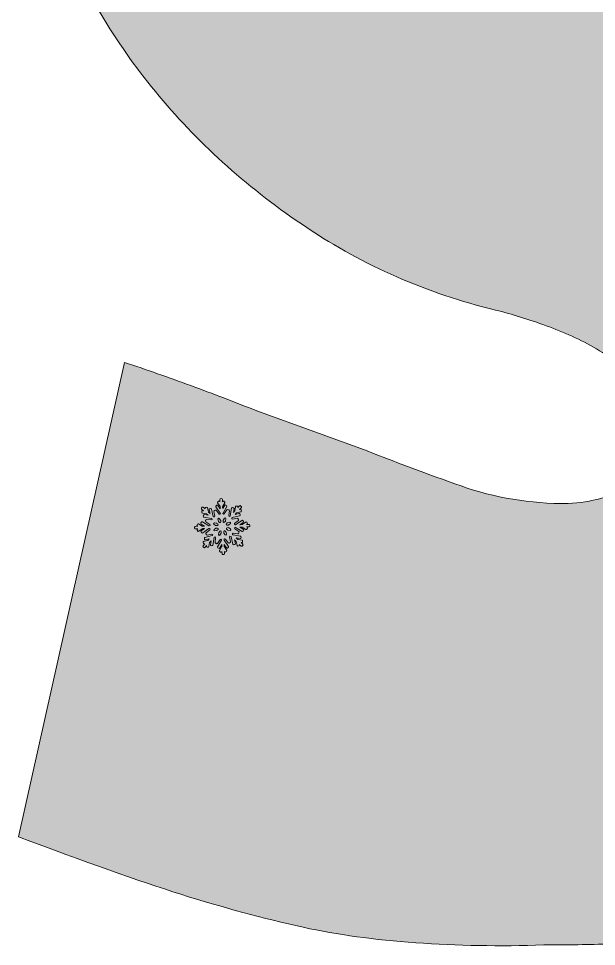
# Model space of a CAD drawing. Header units: millimetres. Extents: x 28 to 188, y -114 to -17.
# Drawn here: x 127.98 to 158.2, y -114.25 to -65.72 of the extents above; entities that cross this region are included whole.
import ezdxf

# ---------------------------------------------------------------- set-up
doc = ezdxf.new("R2010")
doc.units = ezdxf.units.MM
doc.header["$MEASUREMENT"] = 0
doc.layers.add('engraving', color=7, linetype='Continuous')
doc.layers.add('Layer 1', color=7, linetype='Continuous')

msp = doc.modelspace()

# ---------------------------------------------------------------- hatches: boundary and pattern name
at = {"layer": 'Layer 1'}
h = msp.add_hatch(color=2, dxfattribs=at)
h.dxf.hatch_style = 2
edge = h.paths.add_edge_path()
edge.add_spline(control_points=[(186.9, -77.701), (185.937, -75.24), (184.61, -72.989), (182.918, -70.95), (181.225, -68.912), (179.224, -67.123), (176.917, -65.583), (174.609, -64.045), (172.07, -62.853), (169.299, -62.005), (169.299, -62.005), (156.143, -57.736), (156.143, -57.736), (155.295, -57.198), (154.585, -56.466), (154.008, -55.543), (153.432, -54.619), (153.564, -53.736), (154.412, -52.888), (155.488, -52.042), (156.738, -51.503), (158.162, -51.272), (159.586, -51.042), (161.066, -51.004), (162.606, -51.157), (165.298, -51.543), (168.261, -52.158), (171.493, -53.004), (174.724, -53.851), (177.569, -54.774), (180.032, -55.773), (180.34, -50.542), (180.533, -46.638), (180.61, -44.059), (180.686, -41.483), (180.725, -39.559), (180.725, -38.289), (180.725, -37.019), (180.725, -36.078), (180.725, -35.462), (180.725, -34.847), (180.801, -33.885), (180.956, -32.576), (176.802, -31.116), (172.704, -30.134), (168.665, -29.633), (166.954, -29.421), (165.24, -29.272), (163.522, -29.178), (162.804, -28.646), (161.938, -28.303), (160.997, -28.231), (162.502, -27.116), (163.481, -25.332), (163.481, -23.316), (163.481, -19.935), (160.741, -17.195), (157.361, -17.195), (153.98, -17.195), (151.24, -19.935), (151.24, -23.316), (151.24, -25.332), (152.22, -27.116), (153.725, -28.231), (152.55, -28.321), (151.491, -28.831), (150.693, -29.608), (149.341, -29.831), (147.966, -30.125), (146.565, -30.499), (143.409, -31.269), (140.696, -32.403), (138.428, -33.903), (136.158, -35.403), (134.273, -37.135), (132.773, -39.097), (131.273, -41.059), (130.176, -43.194), (129.483, -45.502), (128.791, -47.81), (128.445, -50.196), (128.445, -52.657), (128.445, -55.658), (129.079, -58.659), (130.35, -61.659), (131.618, -64.66), (133.349, -67.45), (135.543, -70.026), (137.736, -72.605), (140.332, -74.874), (143.333, -76.836), (146.333, -78.798), (149.641, -80.202), (153.258, -81.048), (154.104, -81.279), (154.989, -81.568), (155.912, -81.913), (156.835, -82.26), (157.702, -82.683), (158.509, -83.184), (159.317, -83.684), (159.989, -84.299), (160.529, -85.03), (161.066, -85.762), (161.337, -86.587), (161.337, -87.511), (161.182, -88.82), (160.682, -89.723), (159.836, -90.223), (158.989, -90.725), (157.95, -91.013), (156.72, -91.089), (154.719, -91.089), (152.854, -90.782), (151.123, -90.166), (149.392, -89.551), (147.641, -88.896), (145.872, -88.203), (145.872, -88.203), (140.448, -86.242), (140.448, -86.242), (139.293, -85.779), (138.139, -85.337), (136.985, -84.915), (135.831, -84.492), (134.677, -84.088), (133.523, -83.703), (133.523, -83.703), (127.983, -108.516), (127.983, -108.516), (131.446, -109.825), (134.273, -110.824), (136.466, -111.516), (138.659, -112.208), (140.794, -112.786), (142.871, -113.247), (144.64, -113.631), (146.602, -113.899), (148.757, -114.055), (150.91, -114.209), (153.143, -114.247), (155.451, -114.171), (156.68, -114.171), (157.835, -114.15), (158.913, -114.113), (159.989, -114.073), (160.797, -114.015), (161.337, -113.94), (165.261, -113.478), (168.895, -112.497), (172.243, -110.996), (175.59, -109.496), (178.455, -107.534), (180.84, -105.11), (183.224, -102.687), (185.091, -99.842), (186.438, -96.571), (187.783, -93.301), (188.418, -89.628), (188.343, -85.549), (188.343, -82.78), (187.86, -80.164), (186.9, -77.701)], knot_values=[0, 0, 0, 0, 1, 1, 1, 2, 2, 2, 3, 3, 3, 4, 4, 4, 5, 5, 5, 6, 6, 6, 7, 7, 7, 8, 8, 8, 9, 9, 9, 10, 10, 10, 11, 11, 11, 12, 12, 12, 13, 13, 13, 14, 14, 14, 15, 15, 15, 16, 16, 16, 17, 17, 17, 18, 18, 18, 19, 19, 19, 20, 20, 20, 21, 21, 21, 22, 22, 22, 23, 23, 23, 24, 24, 24, 25, 25, 25, 26, 26, 26, 27, 27, 27, 28, 28, 28, 29, 29, 29, 30, 30, 30, 31, 31, 31, 32, 32, 32, 33, 33, 33, 34, 34, 34, 35, 35, 35, 36, 36, 36, 37, 37, 37, 38, 38, 38, 39, 39, 39, 40, 40, 40, 41, 41, 41, 42, 42, 42, 43, 43, 43, 44, 44, 44, 45, 45, 45, 46, 46, 46, 47, 47, 47, 48, 48, 48, 49, 49, 49, 50, 50, 50, 51, 51, 51, 52, 52, 52, 53, 53, 53, 54, 54, 54, 54], degree=3, periodic=1)
edge = h.paths.add_edge_path()
edge.add_spline(control_points=[(153.553, -23.316), (153.553, -21.216), (155.261, -19.508), (157.361, -19.508), (159.46, -19.508), (161.168, -21.216), (161.168, -23.316), (161.168, -25.415), (159.46, -27.123), (157.361, -27.123), (155.261, -27.123), (153.553, -25.415), (153.553, -23.316)], knot_values=[0, 0, 0, 0, 1, 1, 1, 2, 2, 2, 3, 3, 3, 4, 4, 4, 4], degree=3, periodic=1)

# ---------------------------------------------------------------- linework, layer by layer
at = {"layer": 'engraving', "lineweight": 0}
for points, knots in [([(140.076, -92.21), (140.075, -92.188), (140.056, -92.171), (140.034, -92.172), (140.034, -92.172), (139.908, -92.177), (139.908, -92.177), (139.908, -92.177), (139.932, -92.16), (139.932, -92.16), (139.949, -92.148), (139.954, -92.123), (139.941, -92.105), (139.941, -92.105), (139.912, -92.063), (139.912, -92.063), (139.899, -92.045), (139.874, -92.04), (139.856, -92.053), (139.856, -92.053), (139.677, -92.179), (139.677, -92.179), (139.671, -92.184), (139.664, -92.186), (139.656, -92.187), (139.656, -92.187), (139.559, -92.19), (139.559, -92.19), (139.559, -92.19), (139.73, -92.07), (139.73, -92.07), (139.747, -92.058), (139.752, -92.033), (139.739, -92.015), (139.739, -92.015), (139.71, -91.973), (139.71, -91.973), (139.697, -91.955), (139.673, -91.95), (139.654, -91.963), (139.654, -91.963), (139.329, -92.193), (139.329, -92.193), (139.322, -92.197), (139.315, -92.2), (139.307, -92.2), (139.307, -92.2), (139.305, -92.2), (139.305, -92.2), (139.267, -92.202), (139.249, -92.153), (139.279, -92.13), (139.279, -92.13), (139.475, -91.976), (139.475, -91.976), (139.492, -91.962), (139.495, -91.937), (139.482, -91.92), (139.482, -91.92), (139.475, -91.912), (139.475, -91.912), (139.472, -91.907), (139.469, -91.902), (139.468, -91.896), (139.468, -91.896), (139.466, -91.886), (139.466, -91.886), (139.462, -91.864), (139.441, -91.85), (139.419, -91.854), (139.419, -91.854), (139.172, -91.903), (139.172, -91.903), (139.135, -91.911), (139.11, -91.866), (139.135, -91.838), (139.135, -91.838), (139.139, -91.833), (139.139, -91.833), (139.145, -91.828), (139.152, -91.823), (139.159, -91.822), (139.159, -91.822), (139.538, -91.727), (139.538, -91.727), (139.559, -91.721), (139.572, -91.7), (139.566, -91.679), (139.566, -91.679), (139.554, -91.628), (139.554, -91.628), (139.549, -91.607), (139.527, -91.594), (139.506, -91.599), (139.506, -91.599), (139.308, -91.649), (139.308, -91.649), (139.308, -91.649), (139.376, -91.574), (139.376, -91.574), (139.381, -91.568), (139.388, -91.564), (139.396, -91.562), (139.396, -91.562), (139.603, -91.51), (139.603, -91.51), (139.624, -91.505), (139.637, -91.484), (139.632, -91.462), (139.632, -91.462), (139.619, -91.412), (139.619, -91.412), (139.614, -91.391), (139.593, -91.378), (139.571, -91.383), (139.571, -91.383), (139.544, -91.39), (139.544, -91.39), (139.544, -91.39), (139.633, -91.293), (139.633, -91.293), (139.648, -91.276), (139.647, -91.252), (139.631, -91.237), (139.631, -91.237), (139.593, -91.202), (139.593, -91.202), (139.577, -91.186), (139.552, -91.187), (139.537, -91.204), (139.537, -91.204), (139.452, -91.297), (139.452, -91.297), (139.452, -91.297), (139.457, -91.269), (139.457, -91.269), (139.46, -91.248), (139.446, -91.227), (139.425, -91.223), (139.425, -91.223), (139.374, -91.214), (139.374, -91.214), (139.353, -91.21), (139.332, -91.225), (139.328, -91.246), (139.328, -91.246), (139.29, -91.465), (139.29, -91.465), (139.289, -91.472), (139.286, -91.479), (139.28, -91.485), (139.28, -91.485), (139.215, -91.556), (139.215, -91.556), (139.215, -91.556), (139.251, -91.35), (139.251, -91.35), (139.255, -91.328), (139.241, -91.308), (139.219, -91.304), (139.219, -91.304), (139.169, -91.295), (139.169, -91.295), (139.147, -91.291), (139.127, -91.305), (139.123, -91.327), (139.123, -91.327), (139.054, -91.724), (139.054, -91.724), (139.052, -91.731), (139.049, -91.738), (139.044, -91.744), (139.044, -91.744), (139.044, -91.744), (139.044, -91.744), (139.018, -91.772), (138.971, -91.751), (138.975, -91.712), (138.975, -91.712), (139.005, -91.465), (139.005, -91.465), (139.008, -91.443), (138.993, -91.423), (138.971, -91.421), (138.971, -91.421), (138.961, -91.42), (138.961, -91.42), (138.955, -91.419), (138.949, -91.417), (138.944, -91.413), (138.944, -91.413), (138.936, -91.408), (138.936, -91.408), (138.918, -91.395), (138.893, -91.4), (138.881, -91.419), (138.881, -91.419), (138.742, -91.628), (138.742, -91.628), (138.721, -91.66), (138.671, -91.647), (138.67, -91.608), (138.67, -91.608), (138.669, -91.604), (138.669, -91.604), (138.669, -91.596), (138.671, -91.588), (138.675, -91.582), (138.675, -91.582), (138.876, -91.243), (138.876, -91.243), (138.887, -91.224), (138.881, -91.2), (138.862, -91.189), (138.862, -91.189), (138.819, -91.162), (138.819, -91.162), (138.8, -91.151), (138.775, -91.157), (138.764, -91.176), (138.764, -91.176), (138.659, -91.352), (138.659, -91.352), (138.659, -91.352), (138.655, -91.251), (138.655, -91.251), (138.655, -91.243), (138.657, -91.235), (138.661, -91.229), (138.661, -91.229), (138.771, -91.043), (138.771, -91.043), (138.782, -91.024), (138.776, -91), (138.757, -90.989), (138.757, -90.989), (138.714, -90.962), (138.714, -90.962), (138.695, -90.951), (138.67, -90.957), (138.659, -90.976), (138.659, -90.976), (138.645, -90.999), (138.645, -90.999), (138.645, -90.999), (138.64, -90.868), (138.64, -90.868), (138.639, -90.846), (138.62, -90.829), (138.598, -90.829), (138.598, -90.829), (138.548, -90.831), (138.548, -90.831), (138.526, -90.832), (138.508, -90.851), (138.509, -90.873), (138.509, -90.873), (138.515, -91), (138.515, -91), (138.515, -91), (138.499, -90.977), (138.499, -90.977), (138.487, -90.959), (138.462, -90.955), (138.444, -90.967), (138.444, -90.967), (138.402, -90.997), (138.402, -90.997), (138.384, -91.01), (138.38, -91.034), (138.392, -91.052), (138.392, -91.052), (138.518, -91.234), (138.518, -91.234), (138.522, -91.24), (138.525, -91.248), (138.525, -91.255), (138.525, -91.255), (138.529, -91.353), (138.529, -91.353), (138.529, -91.353), (138.41, -91.181), (138.41, -91.181), (138.398, -91.163), (138.373, -91.159), (138.355, -91.172), (138.355, -91.172), (138.313, -91.201), (138.313, -91.201), (138.295, -91.214), (138.291, -91.238), (138.303, -91.256), (138.303, -91.256), (138.532, -91.587), (138.532, -91.587), (138.536, -91.593), (138.539, -91.601), (138.539, -91.608), (138.539, -91.608), (138.539, -91.609), (138.539, -91.609), (138.541, -91.647), (138.492, -91.665), (138.468, -91.635), (138.468, -91.635), (138.318, -91.439), (138.318, -91.439), (138.304, -91.422), (138.279, -91.419), (138.262, -91.432), (138.262, -91.432), (138.254, -91.438), (138.254, -91.438), (138.249, -91.442), (138.244, -91.445), (138.237, -91.446), (138.237, -91.446), (138.228, -91.448), (138.228, -91.448), (138.207, -91.452), (138.193, -91.473), (138.197, -91.494), (138.197, -91.494), (138.246, -91.743), (138.246, -91.743), (138.253, -91.781), (138.208, -91.806), (138.18, -91.78), (138.18, -91.78), (138.178, -91.778), (138.178, -91.778), (138.172, -91.772), (138.168, -91.766), (138.166, -91.758), (138.166, -91.758), (138.071, -91.374), (138.071, -91.374), (138.066, -91.353), (138.044, -91.34), (138.023, -91.345), (138.023, -91.345), (137.974, -91.358), (137.974, -91.358), (137.952, -91.363), (137.939, -91.385), (137.945, -91.406), (137.945, -91.406), (137.994, -91.606), (137.994, -91.606), (137.994, -91.606), (137.921, -91.538), (137.921, -91.538), (137.915, -91.532), (137.911, -91.526), (137.909, -91.518), (137.909, -91.518), (137.857, -91.308), (137.857, -91.308), (137.852, -91.286), (137.83, -91.273), (137.809, -91.279), (137.809, -91.279), (137.76, -91.291), (137.76, -91.291), (137.739, -91.296), (137.726, -91.318), (137.731, -91.339), (137.731, -91.339), (137.738, -91.366), (137.738, -91.366), (137.738, -91.366), (137.642, -91.277), (137.642, -91.277), (137.626, -91.262), (137.601, -91.263), (137.586, -91.279), (137.586, -91.279), (137.551, -91.317), (137.551, -91.317), (137.537, -91.333), (137.538, -91.358), (137.553, -91.373), (137.553, -91.373), (137.647, -91.46), (137.647, -91.46), (137.647, -91.46), (137.619, -91.455), (137.619, -91.455), (137.598, -91.451), (137.577, -91.466), (137.573, -91.488), (137.573, -91.488), (137.564, -91.539), (137.564, -91.539), (137.561, -91.56), (137.575, -91.581), (137.596, -91.584), (137.596, -91.584), (137.812, -91.624), (137.812, -91.624), (137.819, -91.625), (137.826, -91.628), (137.832, -91.634), (137.832, -91.634), (137.903, -91.7), (137.903, -91.7), (137.903, -91.7), (137.699, -91.663), (137.699, -91.663), (137.678, -91.66), (137.657, -91.674), (137.653, -91.696), (137.653, -91.696), (137.644, -91.747), (137.644, -91.747), (137.641, -91.768), (137.655, -91.789), (137.676, -91.793), (137.676, -91.793), (138.069, -91.864), (138.069, -91.864), (138.076, -91.865), (138.083, -91.868), (138.089, -91.874), (138.089, -91.874), (138.091, -91.875), (138.091, -91.875), (138.119, -91.902), (138.097, -91.949), (138.058, -91.944), (138.058, -91.944), (137.814, -91.913), (137.814, -91.913), (137.792, -91.91), (137.772, -91.925), (137.77, -91.947), (137.77, -91.947), (137.769, -91.957), (137.769, -91.957), (137.768, -91.963), (137.766, -91.969), (137.762, -91.974), (137.762, -91.974), (137.757, -91.983), (137.757, -91.983), (137.745, -92.001), (137.749, -92.025), (137.767, -92.037), (137.767, -92.037), (137.978, -92.18), (137.978, -92.18), (138.01, -92.202), (137.995, -92.251), (137.957, -92.253), (137.957, -92.253), (137.952, -92.253), (137.952, -92.253), (137.944, -92.253), (137.937, -92.251), (137.93, -92.247), (137.93, -92.247), (137.595, -92.043), (137.595, -92.043), (137.577, -92.032), (137.552, -92.038), (137.541, -92.057), (137.541, -92.057), (137.514, -92.101), (137.514, -92.101), (137.503, -92.12), (137.509, -92.144), (137.528, -92.155), (137.528, -92.155), (137.704, -92.262), (137.704, -92.262), (137.704, -92.262), (137.604, -92.266), (137.604, -92.266), (137.596, -92.267), (137.588, -92.265), (137.581, -92.261), (137.581, -92.261), (137.398, -92.149), (137.398, -92.149), (137.379, -92.137), (137.354, -92.144), (137.343, -92.163), (137.343, -92.163), (137.317, -92.207), (137.317, -92.207), (137.306, -92.226), (137.312, -92.25), (137.33, -92.261), (137.33, -92.261), (137.355, -92.276), (137.355, -92.276), (137.355, -92.276), (137.225, -92.281), (137.225, -92.281), (137.203, -92.282), (137.186, -92.3), (137.186, -92.322), (137.186, -92.322), (137.189, -92.374), (137.189, -92.374), (137.189, -92.396), (137.208, -92.413), (137.23, -92.412), (137.23, -92.412), (137.356, -92.407), (137.356, -92.407), (137.356, -92.407), (137.333, -92.424), (137.333, -92.424), (137.315, -92.436), (137.31, -92.461), (137.323, -92.479), (137.323, -92.479), (137.352, -92.521), (137.352, -92.521), (137.365, -92.54), (137.39, -92.544), (137.408, -92.531), (137.408, -92.531), (137.587, -92.405), (137.587, -92.405), (137.593, -92.4), (137.6, -92.398), (137.608, -92.398), (137.608, -92.398), (137.705, -92.394), (137.705, -92.394), (137.705, -92.394), (137.534, -92.514), (137.534, -92.514), (137.517, -92.527), (137.512, -92.551), (137.525, -92.569), (137.525, -92.569), (137.554, -92.612), (137.554, -92.612), (137.567, -92.63), (137.592, -92.634), (137.61, -92.621), (137.61, -92.621), (137.936, -92.391), (137.936, -92.391), (137.942, -92.387), (137.949, -92.384), (137.957, -92.384), (137.957, -92.384), (137.959, -92.384), (137.959, -92.384), (137.997, -92.382), (138.015, -92.431), (137.985, -92.455), (137.985, -92.455), (137.789, -92.609), (137.789, -92.609), (137.772, -92.622), (137.769, -92.647), (137.783, -92.664), (137.783, -92.664), (137.789, -92.672), (137.789, -92.672), (137.793, -92.677), (137.795, -92.683), (137.796, -92.689), (137.796, -92.689), (137.798, -92.699), (137.798, -92.699), (137.802, -92.72), (137.823, -92.734), (137.845, -92.73), (137.845, -92.73), (138.092, -92.681), (138.092, -92.681), (138.129, -92.673), (138.155, -92.718), (138.129, -92.746), (138.129, -92.746), (138.125, -92.751), (138.125, -92.751), (138.119, -92.757), (138.113, -92.761), (138.105, -92.763), (138.105, -92.763), (137.727, -92.858), (137.727, -92.858), (137.705, -92.863), (137.692, -92.884), (137.698, -92.906), (137.698, -92.906), (137.71, -92.956), (137.71, -92.956), (137.715, -92.977), (137.737, -92.99), (137.758, -92.985), (137.758, -92.985), (137.956, -92.935), (137.956, -92.935), (137.956, -92.935), (137.888, -93.01), (137.888, -93.01), (137.883, -93.016), (137.876, -93.02), (137.869, -93.022), (137.869, -93.022), (137.661, -93.074), (137.661, -93.074), (137.64, -93.079), (137.627, -93.101), (137.632, -93.122), (137.632, -93.122), (137.645, -93.172), (137.645, -93.172), (137.65, -93.194), (137.672, -93.207), (137.693, -93.201), (137.693, -93.201), (137.72, -93.194), (137.72, -93.194), (137.72, -93.194), (137.631, -93.292), (137.631, -93.292), (137.616, -93.308), (137.617, -93.333), (137.633, -93.348), (137.633, -93.348), (137.671, -93.383), (137.671, -93.383), (137.687, -93.398), (137.712, -93.397), (137.727, -93.38), (137.727, -93.38), (137.812, -93.287), (137.812, -93.287), (137.812, -93.287), (137.807, -93.315), (137.807, -93.315), (137.804, -93.337), (137.818, -93.357), (137.839, -93.361), (137.839, -93.361), (137.89, -93.37), (137.89, -93.37), (137.911, -93.374), (137.932, -93.36), (137.936, -93.338), (137.936, -93.338), (137.974, -93.12), (137.974, -93.12), (137.975, -93.112), (137.979, -93.105), (137.984, -93.1), (137.984, -93.1), (138.049, -93.028), (138.049, -93.028), (138.049, -93.028), (138.013, -93.235), (138.013, -93.235), (138.009, -93.256), (138.023, -93.277), (138.045, -93.281), (138.045, -93.281), (138.095, -93.29), (138.095, -93.29), (138.117, -93.294), (138.137, -93.279), (138.141, -93.257), (138.141, -93.257), (138.21, -92.86), (138.21, -92.86), (138.212, -92.853), (138.215, -92.846), (138.22, -92.841), (138.22, -92.841), (138.22, -92.841), (138.22, -92.841), (138.246, -92.812), (138.294, -92.834), (138.289, -92.872), (138.289, -92.872), (138.259, -93.119), (138.259, -93.119), (138.256, -93.141), (138.272, -93.161), (138.293, -93.164), (138.293, -93.164), (138.303, -93.165), (138.303, -93.165), (138.309, -93.166), (138.315, -93.168), (138.32, -93.171), (138.32, -93.171), (138.328, -93.177), (138.328, -93.177), (138.346, -93.189), (138.371, -93.184), (138.383, -93.166), (138.383, -93.166), (138.522, -92.956), (138.522, -92.956), (138.543, -92.924), (138.593, -92.938), (138.594, -92.976), (138.594, -92.976), (138.595, -92.981), (138.595, -92.981), (138.595, -92.988), (138.593, -92.996), (138.589, -93.003), (138.589, -93.003), (138.388, -93.341), (138.388, -93.341), (138.377, -93.36), (138.383, -93.384), (138.402, -93.395), (138.402, -93.395), (138.446, -93.422), (138.446, -93.422), (138.464, -93.434), (138.489, -93.427), (138.5, -93.408), (138.5, -93.408), (138.605, -93.232), (138.605, -93.232), (138.605, -93.232), (138.609, -93.334), (138.609, -93.334), (138.609, -93.341), (138.607, -93.349), (138.603, -93.355), (138.603, -93.355), (138.493, -93.541), (138.493, -93.541), (138.482, -93.56), (138.488, -93.584), (138.507, -93.596), (138.507, -93.596), (138.55, -93.622), (138.55, -93.622), (138.569, -93.634), (138.594, -93.628), (138.605, -93.608), (138.605, -93.608), (138.619, -93.585), (138.619, -93.585), (138.619, -93.585), (138.624, -93.717), (138.624, -93.717), (138.625, -93.739), (138.644, -93.756), (138.666, -93.755), (138.666, -93.755), (138.717, -93.753), (138.717, -93.753), (138.739, -93.752), (138.756, -93.734), (138.755, -93.712), (138.755, -93.712), (138.75, -93.585), (138.75, -93.585), (138.75, -93.585), (138.765, -93.607), (138.765, -93.607), (138.778, -93.625), (138.803, -93.63), (138.821, -93.617), (138.821, -93.617), (138.862, -93.587), (138.862, -93.587), (138.88, -93.575), (138.885, -93.55), (138.872, -93.532), (138.872, -93.532), (138.746, -93.35), (138.746, -93.35), (138.742, -93.344), (138.74, -93.337), (138.739, -93.329), (138.739, -93.329), (138.735, -93.232), (138.735, -93.232), (138.735, -93.232), (138.854, -93.403), (138.854, -93.403), (138.866, -93.421), (138.891, -93.426), (138.909, -93.413), (138.909, -93.413), (138.951, -93.383), (138.951, -93.383), (138.969, -93.371), (138.973, -93.346), (138.961, -93.328), (138.961, -93.328), (138.732, -92.997), (138.732, -92.997), (138.728, -92.991), (138.725, -92.984), (138.725, -92.976), (138.725, -92.976), (138.725, -92.976), (138.725, -92.976), (138.723, -92.937), (138.772, -92.919), (138.796, -92.95), (138.796, -92.95), (138.946, -93.145), (138.946, -93.145), (138.96, -93.163), (138.985, -93.166), (139.002, -93.152), (139.002, -93.152), (139.01, -93.146), (139.01, -93.146), (139.015, -93.142), (139.021, -93.14), (139.027, -93.139), (139.027, -93.139), (139.036, -93.137), (139.036, -93.137), (139.058, -93.132), (139.071, -93.112), (139.067, -93.09), (139.067, -93.09), (139.018, -92.841), (139.018, -92.841), (139.011, -92.803), (139.056, -92.778), (139.084, -92.804), (139.084, -92.804), (139.087, -92.807), (139.087, -92.807), (139.092, -92.812), (139.096, -92.819), (139.098, -92.826), (139.098, -92.826), (139.193, -93.21), (139.193, -93.21), (139.198, -93.231), (139.22, -93.244), (139.241, -93.239), (139.241, -93.239), (139.291, -93.226), (139.291, -93.226), (139.312, -93.221), (139.325, -93.2), (139.319, -93.178), (139.319, -93.178), (139.27, -92.978), (139.27, -92.978), (139.27, -92.978), (139.343, -93.047), (139.343, -93.047), (139.349, -93.052), (139.353, -93.059), (139.355, -93.066), (139.355, -93.066), (139.407, -93.277), (139.407, -93.277), (139.412, -93.298), (139.434, -93.311), (139.455, -93.306), (139.455, -93.306), (139.504, -93.293), (139.504, -93.293), (139.526, -93.288), (139.539, -93.266), (139.533, -93.245), (139.533, -93.245), (139.527, -93.218), (139.527, -93.218), (139.527, -93.218), (139.622, -93.307), (139.622, -93.307), (139.638, -93.322), (139.663, -93.321), (139.678, -93.305), (139.678, -93.305), (139.713, -93.267), (139.713, -93.267), (139.728, -93.251), (139.727, -93.226), (139.711, -93.211), (139.711, -93.211), (139.617, -93.124), (139.617, -93.124), (139.617, -93.124), (139.645, -93.129), (139.645, -93.129), (139.666, -93.133), (139.687, -93.118), (139.691, -93.097), (139.691, -93.097), (139.7, -93.046), (139.7, -93.046), (139.703, -93.024), (139.689, -93.004), (139.668, -93), (139.668, -93), (139.452, -92.961), (139.452, -92.961), (139.445, -92.959), (139.438, -92.956), (139.432, -92.951), (139.432, -92.951), (139.361, -92.884), (139.361, -92.884), (139.361, -92.884), (139.565, -92.921), (139.565, -92.921), (139.586, -92.925), (139.607, -92.91), (139.611, -92.889), (139.611, -92.889), (139.62, -92.838), (139.62, -92.838), (139.623, -92.816), (139.609, -92.796), (139.588, -92.792), (139.588, -92.792), (139.195, -92.721), (139.195, -92.721), (139.188, -92.719), (139.181, -92.716), (139.175, -92.711), (139.175, -92.711), (139.174, -92.709), (139.174, -92.709), (139.145, -92.683), (139.167, -92.636), (139.206, -92.641), (139.206, -92.641), (139.45, -92.672), (139.45, -92.672), (139.472, -92.674), (139.492, -92.659), (139.494, -92.637), (139.494, -92.637), (139.496, -92.627), (139.496, -92.627), (139.496, -92.621), (139.499, -92.615), (139.502, -92.61), (139.502, -92.61), (139.508, -92.602), (139.508, -92.602), (139.519, -92.583), (139.515, -92.559), (139.497, -92.547), (139.497, -92.547), (139.286, -92.404), (139.286, -92.404), (139.255, -92.383), (139.269, -92.333), (139.307, -92.332), (139.307, -92.332), (139.312, -92.331), (139.312, -92.331), (139.32, -92.331), (139.327, -92.333), (139.334, -92.337), (139.334, -92.337), (139.669, -92.541), (139.669, -92.541), (139.688, -92.553), (139.712, -92.546), (139.723, -92.527), (139.723, -92.527), (139.75, -92.483), (139.75, -92.483), (139.761, -92.464), (139.755, -92.44), (139.736, -92.429), (139.736, -92.429), (139.56, -92.322), (139.56, -92.322), (139.56, -92.322), (139.661, -92.318), (139.661, -92.318), (139.668, -92.318), (139.676, -92.32), (139.683, -92.324), (139.683, -92.324), (139.866, -92.435), (139.866, -92.435), (139.885, -92.447), (139.91, -92.441), (139.921, -92.422), (139.921, -92.422), (139.947, -92.377), (139.947, -92.377), (139.958, -92.359), (139.952, -92.335), (139.934, -92.323), (139.934, -92.323), (139.909, -92.308), (139.909, -92.308), (139.909, -92.308), (140.04, -92.303), (140.04, -92.303), (140.062, -92.302), (140.079, -92.284), (140.078, -92.262), (140.078, -92.262), (140.076, -92.21), (140.076, -92.21)], [0, 0, 0, 0, 1, 1, 1, 2, 2, 2, 3, 3, 3, 4, 4, 4, 5, 5, 5, 6, 6, 6, 7, 7, 7, 8, 8, 8, 9, 9, 9, 10, 10, 10, 11, 11, 11, 12, 12, 12, 13, 13, 13, 14, 14, 14, 15, 15, 15, 16, 16, 16, 17, 17, 17, 18, 18, 18, 19, 19, 19, 20, 20, 20, 21, 21, 21, 22, 22, 22, 23, 23, 23, 24, 24, 24, 25, 25, 25, 26, 26, 26, 27, 27, 27, 28, 28, 28, 29, 29, 29, 30, 30, 30, 31, 31, 31, 32, 32, 32, 33, 33, 33, 34, 34, 34, 35, 35, 35, 36, 36, 36, 37, 37, 37, 38, 38, 38, 39, 39, 39, 40, 40, 40, 41, 41, 41, 42, 42, 42, 43, 43, 43, 44, 44, 44, 45, 45, 45, 46, 46, 46, 47, 47, 47, 48, 48, 48, 49, 49, 49, 50, 50, 50, 51, 51, 51, 52, 52, 52, 53, 53, 53, 54, 54, 54, 55, 55, 55, 56, 56, 56, 57, 57, 57, 58, 58, 58, 59, 59, 59, 60, 60, 60, 61, 61, 61, 62, 62, 62, 63, 63, 63, 64, 64, 64, 65, 65, 65, 66, 66, 66, 67, 67, 67, 68, 68, 68, 69, 69, 69, 70, 70, 70, 71, 71, 71, 72, 72, 72, 73, 73, 73, 74, 74, 74, 75, 75, 75, 76, 76, 76, 77, 77, 77, 78, 78, 78, 79, 79, 79, 80, 80, 80, 81, 81, 81, 82, 82, 82, 83, 83, 83, 84, 84, 84, 85, 85, 85, 86, 86, 86, 87, 87, 87, 88, 88, 88, 89, 89, 89, 90, 90, 90, 91, 91, 91, 92, 92, 92, 93, 93, 93, 94, 94, 94, 95, 95, 95, 96, 96, 96, 97, 97, 97, 98, 98, 98, 99, 99, 99, 100, 100, 100, 101, 101, 101, 102, 102, 102, 103, 103, 103, 104, 104, 104, 105, 105, 105, 106, 106, 106, 107, 107, 107, 108, 108, 108, 109, 109, 109, 110, 110, 110, 111, 111, 111, 112, 112, 112, 113, 113, 113, 114, 114, 114, 115, 115, 115, 116, 116, 116, 117, 117, 117, 118, 118, 118, 119, 119, 119, 120, 120, 120, 121, 121, 121, 122, 122, 122, 123, 123, 123, 124, 124, 124, 125, 125, 125, 126, 126, 126, 127, 127, 127, 128, 128, 128, 129, 129, 129, 130, 130, 130, 131, 131, 131, 132, 132, 132, 133, 133, 133, 134, 134, 134, 135, 135, 135, 136, 136, 136, 137, 137, 137, 138, 138, 138, 139, 139, 139, 140, 140, 140, 141, 141, 141, 142, 142, 142, 143, 143, 143, 144, 144, 144, 145, 145, 145, 146, 146, 146, 147, 147, 147, 148, 148, 148, 149, 149, 149, 150, 150, 150, 151, 151, 151, 152, 152, 152, 153, 153, 153, 154, 154, 154, 155, 155, 155, 156, 156, 156, 157, 157, 157, 158, 158, 158, 159, 159, 159, 160, 160, 160, 161, 161, 161, 162, 162, 162, 163, 163, 163, 164, 164, 164, 165, 165, 165, 166, 166, 166, 167, 167, 167, 168, 168, 168, 169, 169, 169, 170, 170, 170, 171, 171, 171, 172, 172, 172, 173, 173, 173, 174, 174, 174, 175, 175, 175, 176, 176, 176, 177, 177, 177, 178, 178, 178, 179, 179, 179, 180, 180, 180, 181, 181, 181, 182, 182, 182, 183, 183, 183, 184, 184, 184, 185, 185, 185, 186, 186, 186, 187, 187, 187, 188, 188, 188, 189, 189, 189, 190, 190, 190, 191, 191, 191, 192, 192, 192, 193, 193, 193, 194, 194, 194, 195, 195, 195, 196, 196, 196, 197, 197, 197, 198, 198, 198, 199, 199, 199, 200, 200, 200, 201, 201, 201, 202, 202, 202, 203, 203, 203, 204, 204, 204, 205, 205, 205, 206, 206, 206, 207, 207, 207, 208, 208, 208, 209, 209, 209, 210, 210, 210, 211, 211, 211, 212, 212, 212, 213, 213, 213, 214, 214, 214, 215, 215, 215, 216, 216, 216, 217, 217, 217, 218, 218, 218, 219, 219, 219, 220, 220, 220, 221, 221, 221, 222, 222, 222, 223, 223, 223, 224, 224, 224, 225, 225, 225, 226, 226, 226, 227, 227, 227, 228, 228, 228, 229, 229, 229, 230, 230, 230, 231, 231, 231, 232, 232, 232, 233, 233, 233, 234, 234, 234, 235, 235, 235, 236, 236, 236, 237, 237, 237, 238, 238, 238, 239, 239, 239, 240, 240, 240, 241, 241, 241, 242, 242, 242, 243, 243, 243, 244, 244, 244, 245, 245, 245, 246, 246, 246, 247, 247, 247, 248, 248, 248, 249, 249, 249, 250, 250, 250, 251, 251, 251, 252, 252, 252, 253, 253, 253, 254, 254, 254, 255, 255, 255, 256, 256, 256, 257, 257, 257, 258, 258, 258, 259, 259, 259, 260, 260, 260, 261, 261, 261, 262, 262, 262, 263, 263, 263, 264, 264, 264, 265, 265, 265, 266, 266, 266, 267, 267, 267, 268, 268, 268, 269, 269, 269, 270, 270, 270, 271, 271, 271, 272, 272, 272, 273, 273, 273, 274, 274, 274, 275, 275, 275, 276, 276, 276, 277, 277, 277, 278, 278, 278, 279, 279, 279, 280, 280, 280, 281, 281, 281, 282, 282, 282, 283, 283, 283, 284, 284, 284, 285, 285, 285, 286, 286, 286, 287, 287, 287, 288, 288, 288, 289, 289, 289, 290, 290, 290, 291, 291, 291, 292, 292, 292, 293, 293, 293, 294, 294, 294, 295, 295, 295, 296, 296, 296, 297, 297, 297, 298, 298, 298, 299, 299, 299, 300, 300, 300, 301, 301, 301, 302, 302, 302, 303, 303, 303, 304, 304, 304, 305, 305, 305, 306, 306, 306, 307, 307, 307, 308, 308, 308, 309, 309, 309, 310, 310, 310, 311, 311, 311, 312, 312, 312, 313, 313, 313, 314, 314, 314, 315, 315, 315, 316, 316, 316, 317, 317, 317, 318, 318, 318, 319, 319, 319, 320, 320, 320, 321, 321, 321, 322, 322, 322, 323, 323, 323, 324, 324, 324, 325, 325, 325, 326, 326, 326, 327, 327, 327, 328, 328, 328, 329, 329, 329, 330, 330, 330, 331, 331, 331, 332, 332, 332, 333, 333, 333, 334, 334, 334, 335, 335, 335, 336, 336, 336, 336]), ([(138.288, -92.232), (138.288, -92.232), (138.195, -92.169), (138.195, -92.169), (138.16, -92.146), (138.18, -92.091), (138.222, -92.097), (138.222, -92.097), (138.331, -92.111), (138.331, -92.111), (138.34, -92.112), (138.347, -92.115), (138.353, -92.121), (138.353, -92.121), (138.403, -92.168), (138.403, -92.168), (138.429, -92.192), (138.413, -92.235), (138.378, -92.236), (138.378, -92.236), (138.312, -92.239), (138.312, -92.239), (138.303, -92.239), (138.295, -92.237), (138.288, -92.232)], [0, 0, 0, 0, 1, 1, 1, 2, 2, 2, 3, 3, 3, 4, 4, 4, 5, 5, 5, 6, 6, 6, 7, 7, 7, 8, 8, 8, 8]), ([(138.479, -91.863), (138.479, -91.863), (138.546, -91.949), (138.546, -91.949), (138.551, -91.956), (138.554, -91.964), (138.554, -91.972), (138.554, -91.972), (138.557, -92.039), (138.557, -92.039), (138.558, -92.075), (138.516, -92.094), (138.49, -92.07), (138.49, -92.07), (138.442, -92.025), (138.442, -92.025), (138.436, -92.019), (138.432, -92.012), (138.43, -92.004), (138.43, -92.004), (138.409, -91.895), (138.409, -91.895), (138.401, -91.854), (138.454, -91.83), (138.479, -91.863)], [0, 0, 0, 0, 1, 1, 1, 2, 2, 2, 3, 3, 3, 4, 4, 4, 5, 5, 5, 6, 6, 6, 7, 7, 7, 8, 8, 8, 8]), ([(138.687, -92.034), (138.687, -92.034), (138.684, -91.967), (138.684, -91.967), (138.684, -91.959), (138.686, -91.951), (138.691, -91.944), (138.691, -91.944), (138.751, -91.852), (138.751, -91.852), (138.774, -91.817), (138.829, -91.837), (138.824, -91.879), (138.824, -91.879), (138.81, -91.989), (138.81, -91.989), (138.809, -91.997), (138.806, -92.005), (138.8, -92.011), (138.8, -92.011), (138.756, -92.059), (138.756, -92.059), (138.732, -92.086), (138.688, -92.07), (138.687, -92.034)], [0, 0, 0, 0, 1, 1, 1, 2, 2, 2, 3, 3, 3, 4, 4, 4, 5, 5, 5, 6, 6, 6, 7, 7, 7, 8, 8, 8, 8]), ([(138.85, -92.15), (138.85, -92.15), (138.896, -92.1), (138.896, -92.1), (138.901, -92.094), (138.909, -92.09), (138.917, -92.088), (138.917, -92.088), (139.026, -92.066), (139.026, -92.066), (139.067, -92.058), (139.091, -92.111), (139.059, -92.136), (139.059, -92.136), (138.971, -92.206), (138.971, -92.206), (138.964, -92.211), (138.956, -92.214), (138.948, -92.214), (138.948, -92.214), (138.881, -92.217), (138.881, -92.217), (138.846, -92.218), (138.826, -92.176), (138.85, -92.15)], [0, 0, 0, 0, 1, 1, 1, 2, 2, 2, 3, 3, 3, 4, 4, 4, 5, 5, 5, 6, 6, 6, 7, 7, 7, 8, 8, 8, 8]), ([(138.414, -92.434), (138.414, -92.434), (138.368, -92.484), (138.368, -92.484), (138.363, -92.49), (138.355, -92.494), (138.347, -92.496), (138.347, -92.496), (138.238, -92.518), (138.238, -92.518), (138.197, -92.526), (138.173, -92.474), (138.205, -92.448), (138.205, -92.448), (138.293, -92.379), (138.293, -92.379), (138.3, -92.373), (138.308, -92.37), (138.316, -92.37), (138.316, -92.37), (138.383, -92.367), (138.383, -92.367), (138.418, -92.366), (138.438, -92.408), (138.414, -92.434)], [0, 0, 0, 0, 1, 1, 1, 2, 2, 2, 3, 3, 3, 4, 4, 4, 5, 5, 5, 6, 6, 6, 7, 7, 7, 8, 8, 8, 8]), ([(138.577, -92.55), (138.577, -92.55), (138.58, -92.617), (138.58, -92.617), (138.58, -92.625), (138.578, -92.634), (138.573, -92.641), (138.573, -92.641), (138.513, -92.732), (138.513, -92.732), (138.49, -92.767), (138.435, -92.747), (138.44, -92.705), (138.44, -92.705), (138.454, -92.595), (138.454, -92.595), (138.455, -92.587), (138.458, -92.58), (138.464, -92.573), (138.464, -92.573), (138.508, -92.525), (138.508, -92.525), (138.532, -92.499), (138.576, -92.515), (138.577, -92.55)], [0, 0, 0, 0, 1, 1, 1, 2, 2, 2, 3, 3, 3, 4, 4, 4, 5, 5, 5, 6, 6, 6, 7, 7, 7, 8, 8, 8, 8]), ([(138.785, -92.721), (138.785, -92.721), (138.718, -92.635), (138.718, -92.635), (138.713, -92.628), (138.711, -92.621), (138.71, -92.612), (138.71, -92.612), (138.708, -92.545), (138.708, -92.545), (138.706, -92.51), (138.748, -92.49), (138.774, -92.515), (138.774, -92.515), (138.822, -92.559), (138.822, -92.559), (138.828, -92.565), (138.832, -92.572), (138.834, -92.581), (138.834, -92.581), (138.855, -92.69), (138.855, -92.69), (138.864, -92.731), (138.811, -92.755), (138.785, -92.721)], [0, 0, 0, 0, 1, 1, 1, 2, 2, 2, 3, 3, 3, 4, 4, 4, 5, 5, 5, 6, 6, 6, 7, 7, 7, 8, 8, 8, 8]), ([(138.976, -92.352), (138.976, -92.352), (139.069, -92.415), (139.069, -92.415), (139.104, -92.439), (139.084, -92.493), (139.042, -92.488), (139.042, -92.488), (138.933, -92.474), (138.933, -92.474), (138.925, -92.473), (138.917, -92.469), (138.911, -92.463), (138.911, -92.463), (138.861, -92.417), (138.861, -92.417), (138.835, -92.392), (138.851, -92.349), (138.886, -92.348), (138.886, -92.348), (138.952, -92.345), (138.952, -92.345), (138.961, -92.345), (138.969, -92.347), (138.976, -92.352)], [0, 0, 0, 0, 1, 1, 1, 2, 2, 2, 3, 3, 3, 4, 4, 4, 5, 5, 5, 6, 6, 6, 7, 7, 7, 8, 8, 8, 8])]:
    msp.add_open_spline(points, degree=3, knots=knots, dxfattribs=at)
at = {"layer": 'Layer 1', "lineweight": 0}
msp.add_open_spline([(186.9, -77.701), (185.937, -75.24), (184.61, -72.989), (182.918, -70.95), (181.225, -68.912), (179.224, -67.123), (176.917, -65.583), (174.609, -64.045), (172.07, -62.853), (169.299, -62.005), (169.299, -62.005), (156.143, -57.736), (156.143, -57.736), (155.295, -57.198), (154.585, -56.466), (154.008, -55.543), (153.432, -54.619), (153.564, -53.736), (154.412, -52.888), (155.488, -52.042), (156.738, -51.503), (158.162, -51.272), (159.586, -51.042), (161.066, -51.004), (162.606, -51.157), (165.298, -51.543), (168.261, -52.158), (171.493, -53.004), (174.724, -53.851), (177.569, -54.774), (180.032, -55.773), (180.34, -50.542), (180.533, -46.638), (180.61, -44.059), (180.686, -41.483), (180.725, -39.559), (180.725, -38.289), (180.725, -37.019), (180.725, -36.078), (180.725, -35.462), (180.725, -34.847), (180.801, -33.885), (180.956, -32.576), (176.802, -31.116), (172.704, -30.134), (168.665, -29.633), (166.954, -29.421), (165.24, -29.272), (163.522, -29.178), (162.804, -28.646), (161.938, -28.303), (160.997, -28.231), (162.502, -27.116), (163.481, -25.332), (163.481, -23.316), (163.481, -19.935), (160.741, -17.195), (157.361, -17.195), (153.98, -17.195), (151.24, -19.935), (151.24, -23.316), (151.24, -25.332), (152.22, -27.116), (153.725, -28.231), (152.55, -28.321), (151.491, -28.831), (150.693, -29.608), (149.341, -29.831), (147.966, -30.125), (146.565, -30.499), (143.409, -31.269), (140.696, -32.403), (138.428, -33.903), (136.158, -35.403), (134.273, -37.135), (132.773, -39.097), (131.273, -41.059), (130.176, -43.194), (129.483, -45.502), (128.791, -47.81), (128.445, -50.196), (128.445, -52.657), (128.445, -55.658), (129.079, -58.659), (130.35, -61.659), (131.618, -64.66), (133.349, -67.45), (135.543, -70.026), (137.736, -72.605), (140.332, -74.874), (143.333, -76.836), (146.333, -78.798), (149.641, -80.202), (153.258, -81.048), (154.104, -81.279), (154.989, -81.568), (155.912, -81.913), (156.835, -82.26), (157.702, -82.683), (158.509, -83.184), (159.317, -83.684), (159.989, -84.299), (160.529, -85.03), (161.066, -85.762), (161.337, -86.587), (161.337, -87.511), (161.182, -88.82), (160.682, -89.723), (159.836, -90.223), (158.989, -90.725), (157.95, -91.013), (156.72, -91.089), (154.719, -91.089), (152.854, -90.782), (151.123, -90.166), (149.392, -89.551), (147.641, -88.896), (145.872, -88.203), (145.872, -88.203), (140.448, -86.242), (140.448, -86.242), (139.293, -85.779), (138.139, -85.337), (136.985, -84.915), (135.831, -84.492), (134.677, -84.088), (133.523, -83.703), (133.523, -83.703), (127.983, -108.516), (127.983, -108.516), (131.446, -109.825), (134.273, -110.824), (136.466, -111.516), (138.659, -112.208), (140.794, -112.786), (142.871, -113.247), (144.64, -113.631), (146.602, -113.899), (148.757, -114.055), (150.91, -114.209), (153.143, -114.247), (155.451, -114.171), (156.68, -114.171), (157.835, -114.15), (158.913, -114.113), (159.989, -114.073), (160.797, -114.015), (161.337, -113.94), (165.261, -113.478), (168.895, -112.497), (172.243, -110.996), (175.59, -109.496), (178.455, -107.534), (180.84, -105.11), (183.224, -102.687), (185.091, -99.842), (186.438, -96.571), (187.783, -93.301), (188.418, -89.628), (188.343, -85.549), (188.343, -82.78), (187.86, -80.164), (186.9, -77.701)], degree=3, knots=[0, 0, 0, 0, 1, 1, 1, 2, 2, 2, 3, 3, 3, 4, 4, 4, 5, 5, 5, 6, 6, 6, 7, 7, 7, 8, 8, 8, 9, 9, 9, 10, 10, 10, 11, 11, 11, 12, 12, 12, 13, 13, 13, 14, 14, 14, 15, 15, 15, 16, 16, 16, 17, 17, 17, 18, 18, 18, 19, 19, 19, 20, 20, 20, 21, 21, 21, 22, 22, 22, 23, 23, 23, 24, 24, 24, 25, 25, 25, 26, 26, 26, 27, 27, 27, 28, 28, 28, 29, 29, 29, 30, 30, 30, 31, 31, 31, 32, 32, 32, 33, 33, 33, 34, 34, 34, 35, 35, 35, 36, 36, 36, 37, 37, 37, 38, 38, 38, 39, 39, 39, 40, 40, 40, 41, 41, 41, 42, 42, 42, 43, 43, 43, 44, 44, 44, 45, 45, 45, 46, 46, 46, 47, 47, 47, 48, 48, 48, 49, 49, 49, 50, 50, 50, 51, 51, 51, 52, 52, 52, 53, 53, 53, 54, 54, 54, 54], dxfattribs=at)

doc.saveas('drawing.dxf')
